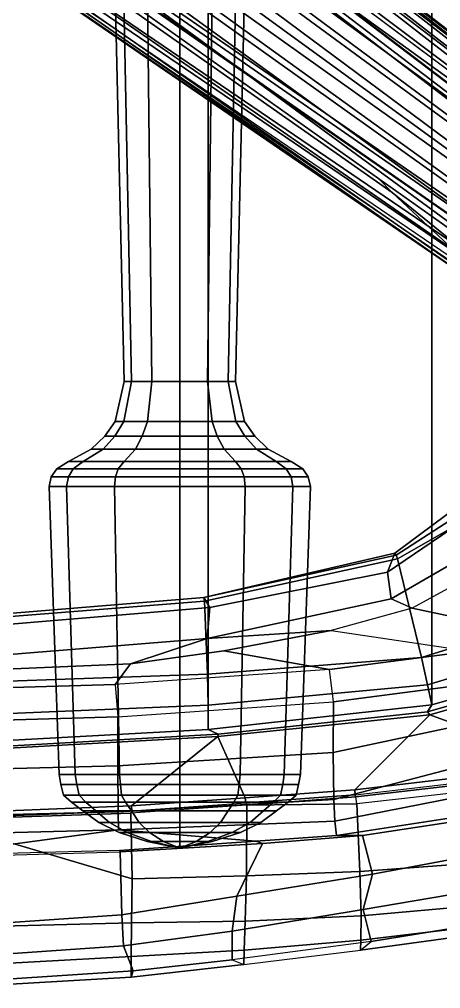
# Model space of a CAD drawing. Header units: inches. Extents: x -15.6 to 12, y -13.7 to 13.7.
# Drawn here: x 4.71 to 7.29, y -10.46 to -4.53 of the extents above; entities that cross this region are included whole.
import ezdxf

# ---------------------------------------------------------------- set-up
doc = ezdxf.new("R2010")
doc.units = ezdxf.units.IN
doc.header["$MEASUREMENT"] = 0
for name, color, linetype in [('SEAT-BASE', 5, 'Continuous'), ('SEAT-FABRIC', 5, 'Continuous'), ('SEAT-FRAME', 5, 'Continuous')]:
    doc.layers.add(name, color=color, linetype=linetype)

msp = doc.modelspace()

# ---------------------------------------------------------------- linework, layer by layer
at = {"layer": 'SEAT-BASE'}
for points in [[(1.2583, -0.5087, 4.3018), (10.212, -6.9666, 3.2423), (10.0935, -7.0222, 3.1616), (1.2453, -0.5667, 4.1832)], [(1.2583, -0.5087, 4.3018), (1.6317, -0.6604, 5.6622), (8.3276, -5.7822, 3.9879), (10.212, -6.9666, 3.2423)], [(1.2144, -0.6768, 4.119), (1.2453, -0.5667, 4.1832), (10.0935, -7.0222, 3.1616), (10.0057, -7.1175, 3.1096)], [(1.8442, -0.7627, 6.6264), (11.0112, -7.713, 4.1389), (10.6876, -7.3537, 4.2077), (1.9818, -0.6018, 6.5161)], [(10.6876, -7.3537, 4.2077), (9.3076, -6.2305, 4.5256), (2.1183, -0.6616, 6.4477), (1.9818, -0.6018, 6.5161)], [(2.1183, -0.6616, 6.4477), (9.3076, -6.2305, 4.5256), (8.7499, -5.7517, 4.6397), (2.1513, -0.6307, 6.3972)], [(2.1583, -0.6136, 6.3529), (2.1513, -0.6307, 6.3972), (8.7499, -5.7517, 4.6397), (8.6059, -5.6101, 4.6557)], [(2.1578, -0.608, 6.3093), (2.1583, -0.6136, 6.3529), (8.6059, -5.6101, 4.6557), (8.0081, -5.1187, 4.7721)], [(8.0983, -5.1877, 4.6757), (3.0891, -1.3343, 6.0373), (2.1578, -0.608, 6.3093), (8.0081, -5.1187, 4.7721)], [(1.2144, -0.6768, 4.119), (10.0057, -7.1175, 3.1096), (9.9373, -7.2199, 3.0957), (1.1167, -0.8113, 4.119)], [(1.7173, -0.7076, 5.8711), (8.366, -5.7674, 4.1787), (8.3276, -5.7822, 3.9879), (1.6317, -0.6604, 5.6622)], [(1.7173, -0.7076, 5.8711), (1.7517, -0.6778, 6.004), (8.4075, -5.7367, 4.297), (8.366, -5.7674, 4.1787)], [(1.7875, -0.7046, 6.1381), (8.4414, -5.6689, 4.4046), (8.4075, -5.7367, 4.297), (1.7517, -0.6778, 6.004)], [(1.8538, -0.6949, 6.156), (7.4769, -4.922, 4.7054), (7.3701, -4.8696, 4.6837), (1.7875, -0.7046, 6.1381)], [(1.8538, -0.6949, 6.156), (2.0432, -0.6869, 6.1669), (7.9302, -5.1715, 4.6181), (7.4769, -4.922, 4.7054)], [(10.9221, -7.7762, 4.1776), (11.0112, -7.713, 4.1389), (1.8442, -0.7627, 6.6264), (1.7632, -0.9924, 6.6746)], [(1.1167, -0.8113, 4.119), (9.9373, -7.2199, 3.0957), (9.861, -7.3166, 3.1096), (1.019, -0.9459, 4.119)], [(0.9238, -1.0093, 4.1832), (1.019, -0.9459, 4.119), (9.861, -7.3166, 3.1096), (9.7976, -7.4295, 3.1616)], [(10.8603, -7.8897, 4.1833), (10.9221, -7.7762, 4.1776), (1.7632, -0.9924, 6.6746), (1.7169, -1.1045, 6.6862)], [(0.9238, -1.0093, 4.1832), (9.7976, -7.4295, 3.1616), (9.7813, -7.5593, 3.2423), (0.8726, -1.0395, 4.3018)], [(1.1323, -1.3477, 5.6622), (0.8726, -1.0395, 4.3018), (9.7813, -7.5593, 3.2423), (8.0726, -6.1332, 3.9879)], [(10.8603, -7.8897, 4.1833), (1.7169, -1.1045, 6.6862), (1.581, -1.2915, 6.6862), (10.8596, -7.8907, 4.1833)], [(1.581, -1.2915, 6.6862), (1.4887, -1.3703, 6.6746), (10.7707, -7.9846, 4.1776), (10.8596, -7.8907, 4.1833)], [(1.1323, -1.3477, 5.6622), (8.0726, -6.1332, 3.9879), (8.0704, -6.1743, 4.1787), (1.2037, -1.4146, 5.8711)], [(3.8737, -1.9525, 5.78), (3.0891, -1.3343, 6.0373), (8.0983, -5.1877, 4.6757), (4.2704, -2.2773, 5.6397)], [(1.1859, -1.4565, 6.004), (1.2037, -1.4146, 5.8711), (8.0704, -6.1743, 4.1787), (8.054, -6.2233, 4.297)], [(1.4887, -1.3703, 6.6746), (1.2953, -1.5183, 6.6264), (10.7381, -8.0888, 4.1389), (10.7707, -7.9846, 4.1776)], [(1.1859, -1.4565, 6.004), (8.054, -6.2233, 4.297), (8, -6.2765, 4.4046), (1.2224, -1.4823, 6.1381)], [(1.1848, -1.6988, 6.5161), (10.2964, -7.8921, 4.2077), (10.7381, -8.0888, 4.1389), (1.2953, -1.5183, 6.6264)], [(1.2224, -1.4823, 6.1381), (6.9088, -5.5046, 4.6837), (6.9916, -5.59, 4.7054), (1.2337, -1.5483, 6.156)], [(1.2847, -1.7309, 6.1669), (1.2337, -1.5483, 6.156), (6.9916, -5.59, 4.7054), (7.369, -5.944, 4.6181)], [(1.1848, -1.6988, 6.5161), (1.2838, -1.8102, 6.4477), (8.8018, -6.9268, 4.5256), (10.2964, -7.8921, 4.2077)], [(1.2646, -1.8511, 6.3972), (8.1741, -6.5443, 4.6397), (8.8018, -6.9268, 4.5256), (1.2838, -1.8102, 6.4477)], [(7.3428, -6.0344, 4.7721), (7.9949, -6.4511, 4.6557), (1.2505, -1.8631, 6.3529), (1.245, -1.8643, 6.3093)], [(7.3428, -6.0344, 4.7721), (1.245, -1.8643, 6.3093), (2.2236, -2.5256, 6.0373), (7.4363, -6.0989, 4.6757)], [(7.9949, -6.4511, 4.6557), (1.2505, -1.8631, 6.3529), (1.2646, -1.8511, 6.3972), (8.1741, -6.5443, 4.6397)], [(4.2064, -2.256, 5.633), (8.0956, -5.2094, 4.6372), (7.9302, -5.1715, 4.6181), (4.9867, -2.9292, 5.3925)], [(4.2704, -2.2773, 5.6397), (8.0983, -5.1877, 4.6757), (8.0956, -5.2094, 4.6372), (4.2064, -2.256, 5.633)], [(3.4855, -3.3577, 5.6397), (7.4363, -6.0989, 4.6757), (2.2236, -2.5256, 6.0373), (3.054, -3.0807, 5.78)], [(4.3268, -3.8375, 5.3925), (7.369, -5.944, 4.6181), (7.4561, -6.0896, 4.6372), (3.4454, -3.3034, 5.633)], [(3.4454, -3.3034, 5.633), (7.4561, -6.0896, 4.6372), (7.4363, -6.0989, 4.6757), (3.4855, -3.3577, 5.6397)], [(6.9088, -5.5046, 4.6837), (8, -6.2765, 4.4046), (8.1544, -6.5338, 4.4201), (6.9916, -5.59, 4.7054)], [(8.1544, -6.5338, 4.4201), (7.369, -5.944, 4.6181), (6.9916, -5.59, 4.7054)]]:
    msp.add_3dface(points, dxfattribs=at)
at = {"layer": 'SEAT-FABRIC'}
for points in [[(3.7764, -8.9868, 19.0193), (5.8677, -8.8725, 18.9829), (5.8677, 8.8725, 18.9829), (3.7764, 8.9868, 19.0193)], [(7.2341, -8.7219, 18.8186), (7.2341, 8.7219, 18.8186), (5.8677, 8.8725, 18.9829), (5.8677, -8.8725, 18.9829)], [(7.2341, -8.7219, 18.8186), (8.429, -8.379, 18.5717), (8.429, 8.379, 18.5717), (7.2341, 8.7219, 18.8186)], [(8.429, -8.379, 18.5717), (7.2341, -8.7219, 18.8186), (7.2091, -8.7642, 18.7897), (8.4755, -8.4027, 18.5284)], [(5.8677, -8.8725, 18.9829), (5.9272, -8.901, 18.9395), (7.2091, -8.7642, 18.7897), (7.2341, -8.7219, 18.8186)], [(5.8677, -8.8725, 18.9829), (3.7764, -8.9868, 19.0193), (3.8028, -9.021, 18.9892), (5.9272, -8.901, 18.9395)]]:
    msp.add_3dface(points, dxfattribs=at)
at = {"layer": 'SEAT-FRAME'}
for points in [[(5.3526, -6.7456, 12.3419), (5.3983, -6.7456, 12.5122), (5.3437, -4.0096, 12.5437), (5.2897, -4.0096, 12.3419)], [(5.3983, -6.7456, 12.1717), (5.3526, -6.7456, 12.3419), (5.2897, -4.0096, 12.3419), (5.3437, -4.0096, 12.1402)], [(5.3983, -6.7456, 12.5122), (5.5229, -6.7456, 12.6369), (5.4914, -4.0096, 12.6914), (5.3437, -4.0096, 12.5437)], [(5.5229, -6.7456, 12.047), (5.3983, -6.7456, 12.1717), (5.3437, -4.0096, 12.1402), (5.4914, -4.0096, 11.9925)], [(5.5229, -6.7456, 12.6369), (5.6932, -6.7456, 12.6825), (5.6932, -4.0096, 12.7455), (5.4914, -4.0096, 12.6914)], [(5.6932, -6.7456, 12.0014), (5.5229, -6.7456, 12.047), (5.4914, -4.0096, 11.9925), (5.6932, -4.0096, 11.9384)], [(5.6932, -6.7456, 12.6825), (5.8635, -6.7456, 12.6369), (5.895, -4.0096, 12.6914), (5.6932, -4.0096, 12.7455)], [(5.8635, -6.7456, 12.047), (5.6932, -6.7456, 12.0014), (5.6932, -4.0096, 11.9384), (5.895, -4.0096, 11.9925)], [(5.8635, -6.7456, 12.6369), (5.9881, -6.7456, 12.5122), (6.0427, -4.0096, 12.5437), (5.895, -4.0096, 12.6914)], [(5.9881, -6.7456, 12.1717), (5.8635, -6.7456, 12.047), (5.895, -4.0096, 11.9925), (6.0427, -4.0096, 12.1402)], [(5.9881, -6.7456, 12.5122), (6.0337, -6.7456, 12.3419), (6.0967, -4.0096, 12.3419), (6.0427, -4.0096, 12.5437)], [(6.0337, -6.7456, 12.3419), (5.9881, -6.7456, 12.1717), (6.0427, -4.0096, 12.1402), (6.0967, -4.0096, 12.3419)], [(5.2975, -6.9902, 12.3419), (5.3505, -6.9902, 12.5398), (5.3983, -6.7456, 12.5122), (5.3526, -6.7456, 12.3419)], [(5.3505, -6.9902, 12.1441), (5.2975, -6.9902, 12.3419), (5.3526, -6.7456, 12.3419), (5.3983, -6.7456, 12.1717)], [(5.3505, -6.9902, 12.5398), (5.4953, -6.9902, 12.6846), (5.5229, -6.7456, 12.6369), (5.3983, -6.7456, 12.5122)], [(5.4953, -6.9902, 11.9993), (5.3505, -6.9902, 12.1441), (5.3983, -6.7456, 12.1717), (5.5229, -6.7456, 12.047)], [(5.4953, -6.9902, 12.6846), (5.6932, -6.9902, 12.7376), (5.6932, -6.7456, 12.6825), (5.5229, -6.7456, 12.6369)], [(5.6932, -6.9902, 11.9462), (5.4953, -6.9902, 11.9993), (5.5229, -6.7456, 12.047), (5.6932, -6.7456, 12.0014)], [(5.6932, -6.9902, 12.7376), (5.891, -6.9902, 12.6846), (5.8635, -6.7456, 12.6369), (5.6932, -6.7456, 12.6825)], [(5.891, -6.9902, 11.9993), (5.6932, -6.9902, 11.9462), (5.6932, -6.7456, 12.0014), (5.8635, -6.7456, 12.047)], [(5.891, -6.9902, 12.6846), (6.0359, -6.9902, 12.5398), (5.9881, -6.7456, 12.5122), (5.8635, -6.7456, 12.6369)], [(6.0359, -6.9902, 12.1441), (5.891, -6.9902, 11.9993), (5.8635, -6.7456, 12.047), (5.9881, -6.7456, 12.1717)], [(6.0359, -6.9902, 12.5398), (6.0889, -6.9902, 12.3419), (6.0337, -6.7456, 12.3419), (5.9881, -6.7456, 12.5122)], [(6.0889, -6.9902, 12.3419), (6.0359, -6.9902, 12.1441), (5.9881, -6.7456, 12.1717), (6.0337, -6.7456, 12.3419)], [(5.2349, -7.0804, 12.3419), (5.2963, -7.0804, 12.5711), (5.3505, -6.9902, 12.5398), (5.2975, -6.9902, 12.3419)], [(5.2963, -7.0804, 12.1128), (5.2349, -7.0804, 12.3419), (5.2975, -6.9902, 12.3419), (5.3505, -6.9902, 12.1441)], [(5.2963, -7.0804, 12.5711), (5.464, -7.0804, 12.7388), (5.4953, -6.9902, 12.6846), (5.3505, -6.9902, 12.5398)], [(5.464, -7.0804, 11.945), (5.2963, -7.0804, 12.1128), (5.3505, -6.9902, 12.1441), (5.4953, -6.9902, 11.9993)], [(5.464, -7.0804, 12.7388), (5.6932, -7.0804, 12.8002), (5.6932, -6.9902, 12.7376), (5.4953, -6.9902, 12.6846)], [(5.6932, -7.0804, 11.8836), (5.464, -7.0804, 11.945), (5.4953, -6.9902, 11.9993), (5.6932, -6.9902, 11.9462)], [(5.6932, -7.0804, 12.8002), (5.9223, -7.0804, 12.7388), (5.891, -6.9902, 12.6846), (5.6932, -6.9902, 12.7376)], [(5.9223, -7.0804, 11.945), (5.6932, -7.0804, 11.8836), (5.6932, -6.9902, 11.9462), (5.891, -6.9902, 11.9993)], [(5.9223, -7.0804, 12.7388), (6.0901, -7.0804, 12.5711), (6.0359, -6.9902, 12.5398), (5.891, -6.9902, 12.6846)], [(6.0901, -7.0804, 12.1128), (5.9223, -7.0804, 11.945), (5.891, -6.9902, 11.9993), (6.0359, -6.9902, 12.1441)], [(6.0901, -7.0804, 12.5711), (6.1515, -7.0804, 12.3419), (6.0889, -6.9902, 12.3419), (6.0359, -6.9902, 12.5398)], [(6.1515, -7.0804, 12.3419), (6.0901, -7.0804, 12.1128), (6.0359, -6.9902, 12.1441), (6.0889, -6.9902, 12.3419)], [(5.1519, -7.16, 12.3419), (5.2245, -7.16, 12.6126), (5.2963, -7.0804, 12.5711), (5.2349, -7.0804, 12.3419)], [(5.2245, -7.16, 12.0713), (5.1519, -7.16, 12.3419), (5.2349, -7.0804, 12.3419), (5.2963, -7.0804, 12.1128)], [(5.2245, -7.16, 12.6126), (5.4226, -7.16, 12.8107), (5.464, -7.0804, 12.7388), (5.2963, -7.0804, 12.5711)], [(5.4226, -7.16, 11.8732), (5.2245, -7.16, 12.0713), (5.2963, -7.0804, 12.1128), (5.464, -7.0804, 11.945)], [(5.4226, -7.16, 12.8107), (5.6932, -7.16, 12.8832), (5.6932, -7.0804, 12.8002), (5.464, -7.0804, 12.7388)], [(5.6932, -7.16, 11.8007), (5.4226, -7.16, 11.8732), (5.464, -7.0804, 11.945), (5.6932, -7.0804, 11.8836)], [(5.6932, -7.16, 12.8832), (5.9638, -7.16, 12.8107), (5.9223, -7.0804, 12.7388), (5.6932, -7.0804, 12.8002)], [(5.9638, -7.16, 11.8732), (5.6932, -7.16, 11.8007), (5.6932, -7.0804, 11.8836), (5.9223, -7.0804, 11.945)], [(5.9638, -7.16, 12.8107), (6.1619, -7.16, 12.6126), (6.0901, -7.0804, 12.5711), (5.9223, -7.0804, 12.7388)], [(6.1619, -7.16, 12.0713), (5.9638, -7.16, 11.8732), (5.9223, -7.0804, 11.945), (6.0901, -7.0804, 12.1128)], [(6.1619, -7.16, 12.6126), (6.2344, -7.16, 12.3419), (6.1515, -7.0804, 12.3419), (6.0901, -7.0804, 12.5711)], [(6.2344, -7.16, 12.3419), (6.1619, -7.16, 12.0713), (6.0901, -7.0804, 12.1128), (6.1515, -7.0804, 12.3419)], [(5.0121, -7.234, 12.3419), (5.1033, -7.234, 12.6825), (5.2245, -7.16, 12.6126), (5.1519, -7.16, 12.3419)], [(5.1033, -7.234, 12.0014), (5.0121, -7.234, 12.3419), (5.1519, -7.16, 12.3419), (5.2245, -7.16, 12.0713)], [(5.1033, -7.234, 12.6825), (5.3526, -7.234, 12.9318), (5.4226, -7.16, 12.8107), (5.2245, -7.16, 12.6126)], [(5.3526, -7.234, 11.7521), (5.1033, -7.234, 12.0014), (5.2245, -7.16, 12.0713), (5.4226, -7.16, 11.8732)], [(5.3526, -7.234, 12.9318), (5.6932, -7.234, 13.023), (5.6932, -7.16, 12.8832), (5.4226, -7.16, 12.8107)], [(5.6932, -7.234, 11.6608), (5.3526, -7.234, 11.7521), (5.4226, -7.16, 11.8732), (5.6932, -7.16, 11.8007)], [(5.6932, -7.234, 13.023), (6.0337, -7.234, 12.9318), (5.9638, -7.16, 12.8107), (5.6932, -7.16, 12.8832)], [(6.0337, -7.234, 11.7521), (5.6932, -7.234, 11.6608), (5.6932, -7.16, 11.8007), (5.9638, -7.16, 11.8732)], [(6.0337, -7.234, 12.9318), (6.283, -7.234, 12.6825), (6.1619, -7.16, 12.6126), (5.9638, -7.16, 12.8107)], [(6.283, -7.234, 12.0014), (6.0337, -7.234, 11.7521), (5.9638, -7.16, 11.8732), (6.1619, -7.16, 12.0713)], [(6.283, -7.234, 12.6825), (6.3743, -7.234, 12.3419), (6.2344, -7.16, 12.3419), (6.1619, -7.16, 12.6126)], [(6.3743, -7.234, 12.3419), (6.283, -7.234, 12.0014), (6.1619, -7.16, 12.0713), (6.2344, -7.16, 12.3419)], [(4.9071, -7.3284, 12.3419), (5.0125, -7.3284, 12.735), (5.042, -7.2786, 12.7179), (4.9413, -7.2786, 12.3419)], [(5.0125, -7.3284, 11.9489), (4.9071, -7.3284, 12.3419), (4.9413, -7.2786, 12.3419), (5.042, -7.2786, 11.966)], [(4.9413, -7.2786, 12.3419), (5.042, -7.2786, 12.7179), (5.1033, -7.234, 12.6825), (5.0121, -7.234, 12.3419)], [(5.042, -7.2786, 11.966), (4.9413, -7.2786, 12.3419), (5.0121, -7.234, 12.3419), (5.1033, -7.234, 12.0014)], [(5.0125, -7.3284, 12.735), (5.3002, -7.3284, 13.0227), (5.3172, -7.2786, 12.9931), (5.042, -7.2786, 12.7179)], [(5.3002, -7.3284, 11.6612), (5.0125, -7.3284, 11.9489), (5.042, -7.2786, 11.966), (5.3172, -7.2786, 11.6907)], [(5.042, -7.2786, 12.7179), (5.3172, -7.2786, 12.9931), (5.3526, -7.234, 12.9318), (5.1033, -7.234, 12.6825)], [(5.3172, -7.2786, 11.6907), (5.042, -7.2786, 11.966), (5.1033, -7.234, 12.0014), (5.3526, -7.234, 11.7521)], [(5.3002, -7.3284, 13.0227), (5.6932, -7.3284, 13.128), (5.6932, -7.2786, 13.0939), (5.3172, -7.2786, 12.9931)], [(5.6932, -7.3284, 11.5559), (5.3002, -7.3284, 11.6612), (5.3172, -7.2786, 11.6907), (5.6932, -7.2786, 11.59)], [(5.3172, -7.2786, 12.9931), (5.6932, -7.2786, 13.0939), (5.6932, -7.234, 13.023), (5.3526, -7.234, 12.9318)], [(5.6932, -7.2786, 11.59), (5.3172, -7.2786, 11.6907), (5.3526, -7.234, 11.7521), (5.6932, -7.234, 11.6608)], [(5.6932, -7.2786, 13.0939), (6.0692, -7.2786, 12.9931), (6.0337, -7.234, 12.9318), (5.6932, -7.234, 13.023)], [(6.0692, -7.2786, 11.6907), (5.6932, -7.2786, 11.59), (5.6932, -7.234, 11.6608), (6.0337, -7.234, 11.7521)], [(5.6932, -7.3284, 13.128), (6.0862, -7.3284, 13.0227), (6.0692, -7.2786, 12.9931), (5.6932, -7.2786, 13.0939)], [(6.0862, -7.3284, 11.6612), (5.6932, -7.3284, 11.5559), (5.6932, -7.2786, 11.59), (6.0692, -7.2786, 11.6907)], [(6.0692, -7.2786, 12.9931), (6.3444, -7.2786, 12.7179), (6.283, -7.234, 12.6825), (6.0337, -7.234, 12.9318)], [(6.3444, -7.2786, 11.966), (6.0692, -7.2786, 11.6907), (6.0337, -7.234, 11.7521), (6.283, -7.234, 12.0014)], [(6.0862, -7.3284, 13.0227), (6.3739, -7.3284, 12.735), (6.3444, -7.2786, 12.7179), (6.0692, -7.2786, 12.9931)], [(6.3739, -7.3284, 11.9489), (6.0862, -7.3284, 11.6612), (6.0692, -7.2786, 11.6907), (6.3444, -7.2786, 11.966)], [(6.3444, -7.2786, 12.7179), (6.4451, -7.2786, 12.3419), (6.3743, -7.234, 12.3419), (6.283, -7.234, 12.6825)], [(6.4451, -7.2786, 12.3419), (6.3444, -7.2786, 11.966), (6.283, -7.234, 12.0014), (6.3743, -7.234, 12.3419)], [(6.3739, -7.3284, 12.735), (6.4792, -7.3284, 12.3419), (6.4451, -7.2786, 12.3419), (6.3444, -7.2786, 12.7179)], [(6.4792, -7.3284, 12.3419), (6.3739, -7.3284, 11.9489), (6.3444, -7.2786, 11.966), (6.4451, -7.2786, 12.3419)], [(4.8939, -7.3875, 12.3419), (5.001, -7.3875, 12.7416), (5.0125, -7.3284, 12.735), (4.9071, -7.3284, 12.3419)], [(5.001, -7.3875, 11.9423), (4.8939, -7.3875, 12.3419), (4.9071, -7.3284, 12.3419), (5.0125, -7.3284, 11.9489)], [(5.001, -7.3875, 12.7416), (5.2936, -7.3875, 13.0341), (5.3002, -7.3284, 13.0227), (5.0125, -7.3284, 12.735)], [(5.2936, -7.3875, 11.6497), (5.001, -7.3875, 11.9423), (5.0125, -7.3284, 11.9489), (5.3002, -7.3284, 11.6612)], [(5.2936, -7.3875, 13.0341), (5.6932, -7.3875, 13.1412), (5.6932, -7.3284, 13.128), (5.3002, -7.3284, 13.0227)], [(5.6932, -7.3875, 11.5426), (5.2936, -7.3875, 11.6497), (5.3002, -7.3284, 11.6612), (5.6932, -7.3284, 11.5559)], [(5.6932, -7.3875, 13.1412), (6.0928, -7.3875, 13.0341), (6.0862, -7.3284, 13.0227), (5.6932, -7.3284, 13.128)], [(6.0928, -7.3875, 11.6497), (5.6932, -7.3875, 11.5426), (5.6932, -7.3284, 11.5559), (6.0862, -7.3284, 11.6612)], [(6.0928, -7.3875, 13.0341), (6.3854, -7.3875, 12.7416), (6.3739, -7.3284, 12.735), (6.0862, -7.3284, 13.0227)], [(6.3854, -7.3875, 11.9423), (6.0928, -7.3875, 11.6497), (6.0862, -7.3284, 11.6612), (6.3739, -7.3284, 11.9489)], [(6.3854, -7.3875, 12.7416), (6.4925, -7.3875, 12.3419), (6.4792, -7.3284, 12.3419), (6.3739, -7.3284, 12.735)], [(6.4925, -7.3875, 12.3419), (6.3854, -7.3875, 11.9423), (6.3739, -7.3284, 11.9489), (6.4792, -7.3284, 12.3419)], [(7.0088, -7.7944, 17.7983), (7.6279, -7.3347, 17.5569), (7.6747, -7.4279, 17.4027), (6.9631, -7.9114, 17.6873)], [(7.0167, -7.8067, 17.9038), (7.6725, -7.3837, 17.7437), (7.6279, -7.3347, 17.5569), (7.0088, -7.7944, 17.7983)], [(4.9554, -9.1475, 12.3419), (5.0542, -9.1475, 12.7108), (5.001, -7.3875, 12.7416), (4.8939, -7.3875, 12.3419)], [(5.0542, -9.1475, 11.973), (4.9554, -9.1475, 12.3419), (4.8939, -7.3875, 12.3419), (5.001, -7.3875, 11.9423)], [(5.0542, -9.1475, 12.7108), (5.3243, -9.1475, 12.9809), (5.2936, -7.3875, 13.0341), (5.001, -7.3875, 12.7416)], [(5.3243, -9.1475, 11.703), (5.0542, -9.1475, 11.973), (5.001, -7.3875, 11.9423), (5.2936, -7.3875, 11.6497)], [(5.3243, -9.1475, 12.9809), (5.6932, -9.1475, 13.0798), (5.6932, -7.3875, 13.1412), (5.2936, -7.3875, 13.0341)], [(5.6932, -9.1475, 11.6041), (5.3243, -9.1475, 11.703), (5.2936, -7.3875, 11.6497), (5.6932, -7.3875, 11.5426)], [(5.6932, -9.1475, 13.0798), (6.0621, -9.1475, 12.9809), (6.0928, -7.3875, 13.0341), (5.6932, -7.3875, 13.1412)], [(6.0621, -9.1475, 11.703), (5.6932, -9.1475, 11.6041), (5.6932, -7.3875, 11.5426), (6.0928, -7.3875, 11.6497)], [(6.0621, -9.1475, 12.9809), (6.3322, -9.1475, 12.7108), (6.3854, -7.3875, 12.7416), (6.0928, -7.3875, 13.0341)], [(6.3322, -9.1475, 11.973), (6.0621, -9.1475, 11.703), (6.0928, -7.3875, 11.6497), (6.3854, -7.3875, 11.9423)], [(6.3322, -9.1475, 12.7108), (6.431, -9.1475, 12.3419), (6.4925, -7.3875, 12.3419), (6.3854, -7.3875, 12.7416)], [(6.431, -9.1475, 12.3419), (6.3322, -9.1475, 11.973), (6.3854, -7.3875, 11.9423), (6.4925, -7.3875, 12.3419)], [(7.025, -7.8295, 17.985), (7.714, -7.4362, 17.8175), (7.6725, -7.3837, 17.7437), (7.0167, -7.8067, 17.9038)], [(6.9631, -7.9114, 17.6873), (7.6747, -7.4279, 17.4027), (7.755, -7.6294, 17.5202), (6.9851, -8.074, 17.7155)], [(8.2243, -8.1028, 18.4436), (7.714, -7.4362, 17.8175), (7.025, -7.8295, 17.985), (7.172, -8.4325, 18.7104)], [(7.114, -8.1305, 17.9318), (6.9851, -8.074, 17.7155), (7.755, -7.6294, 17.5202), (7.79, -7.7625, 17.6905)], [(5.8399, -8.0664, 18.0809), (7.0167, -7.8067, 17.9038), (7.0088, -7.7944, 17.7983)], [(7.0088, -7.7944, 17.7983), (6.9631, -7.9114, 17.6873), (5.8762, -8.1275, 17.9623), (5.8399, -8.0664, 18.0809)], [(5.8399, -8.0664, 18.0809), (5.8451, -8.0885, 18.2394), (7.025, -7.8295, 17.985), (7.0167, -7.8067, 17.9038)], [(8.3183, -8.1324, 18.0516), (7.79, -7.7625, 17.6905), (7.114, -8.1305, 17.9318), (7.8748, -8.2922, 18.1506)], [(5.8626, -8.534, 18.7945), (7.172, -8.4325, 18.7104), (7.025, -7.8295, 17.985), (5.8451, -8.0885, 18.2394)], [(6.9631, -7.9114, 17.6873), (6.9851, -8.074, 17.7155), (5.8605, -8.3162, 17.9747), (5.8762, -8.1275, 17.9623)], [(5.8762, -8.1275, 17.9623), (3.6797, -8.3094, 18.1159), (3.7516, -8.2367, 18.2203), (5.8399, -8.0664, 18.0809)], [(5.8451, -8.0885, 18.2394), (5.8399, -8.0664, 18.0809), (3.7516, -8.2367, 18.2203), (3.7561, -8.2526, 18.3655)], [(5.8626, -8.534, 18.7945), (5.8451, -8.0885, 18.2394), (3.7561, -8.2526, 18.3655), (3.7701, -8.6072, 18.8185)], [(7.114, -8.1305, 17.9318), (6.6189, -8.2682, 18.0674), (5.8605, -8.3162, 17.9747), (6.9851, -8.074, 17.7155)], [(8.3423, -8.2597, 18.5494), (8.2243, -8.1028, 18.4436), (7.172, -8.4325, 18.7104), (7.2086, -8.5988, 18.7977)], [(3.6797, -8.3094, 18.1159), (5.8762, -8.1275, 17.9623), (5.8605, -8.3162, 17.9747), (3.6666, -8.4929, 18.128)], [(7.8748, -8.2922, 18.1506), (7.114, -8.1305, 17.9318), (6.6189, -8.2682, 18.0674), (7.47, -8.3931, 18.2406)], [(5.9618, -8.392, 18.2078), (5.3927, -8.4704, 18.2855), (5.8605, -8.3162, 17.9747), (6.6189, -8.2682, 18.0674)], [(6.6189, -8.2682, 18.0674), (7.47, -8.3931, 18.2406), (6.6083, -8.5067, 18.3601), (5.9618, -8.392, 18.2078)], [(7.2341, -8.7219, 18.8186), (8.429, -8.379, 18.5717), (8.3423, -8.2597, 18.5494), (7.2086, -8.5988, 18.7977)], [(3.6202, -8.5461, 18.2381), (3.6666, -8.4929, 18.128), (5.8605, -8.3162, 17.9747), (5.3927, -8.4704, 18.2855)], [(6.6083, -8.5067, 18.3601), (5.2978, -8.597, 18.4275), (5.3927, -8.4704, 18.2855), (5.9618, -8.392, 18.2078)], [(6.6083, -8.5067, 18.3601), (7.47, -8.3931, 18.2406), (7.5057, -8.5888, 18.28), (6.6323, -8.7038, 18.4007)], [(7.2231, -8.7828, 18.8307), (8.4883, -8.4195, 18.5668), (8.4755, -8.4027, 18.5284), (7.2091, -8.7642, 18.7897)], [(5.8668, -8.7233, 18.936), (7.2086, -8.5988, 18.7977), (7.172, -8.4325, 18.7104), (5.8626, -8.534, 18.7945)], [(7.2231, -8.7828, 18.8307), (7.9831, -9.0602, 19.0374), (8.5512, -8.9263, 18.8504), (8.4883, -8.4195, 18.5668)], [(3.479, -8.6496, 18.419), (3.6202, -8.5461, 18.2381), (5.3927, -8.4704, 18.2855), (5.2978, -8.597, 18.4275)], [(6.6323, -8.7038, 18.4007), (6.6083, -8.5067, 18.3601), (5.2978, -8.597, 18.4275), (5.3134, -8.7943, 18.4701)], [(3.7745, -8.8121, 18.9596), (5.8668, -8.7233, 18.936), (5.8626, -8.534, 18.7945), (3.7701, -8.6072, 18.8185)], [(7.5699, -8.8131, 18.2289), (6.6307, -9.0141, 18.3609), (6.6323, -8.7038, 18.4007), (7.5057, -8.5888, 18.28)], [(5.2978, -8.597, 18.4275), (5.3134, -8.7943, 18.4701), (3.4865, -8.8491, 18.4623), (3.479, -8.6496, 18.419)], [(7.2341, -8.7219, 18.8186), (7.2086, -8.5988, 18.7977), (5.8668, -8.7233, 18.936), (5.8677, -8.8725, 18.9829)], [(6.6323, -8.7038, 18.4007), (6.6307, -9.0141, 18.3609), (5.3137, -9.0936, 18.4262), (5.3134, -8.7943, 18.4701)], [(3.7764, -8.9868, 19.0193), (5.8677, -8.8725, 18.9829), (5.8668, -8.7233, 18.936), (3.7745, -8.8121, 18.9596)], [(5.9267, -8.9144, 18.9767), (7.2231, -8.7828, 18.8307), (7.2091, -8.7642, 18.7897), (5.9272, -8.901, 18.9395)], [(3.4836, -9.1411, 18.4143), (3.4865, -8.8491, 18.4623), (5.3134, -8.7943, 18.4701), (5.3137, -9.0936, 18.4262)], [(5.9267, -8.9144, 18.9767), (6.0938, -9.2904, 19.3533), (6.7633, -9.2406, 19.2993), (7.2231, -8.7828, 18.8307)], [(7.5699, -8.8131, 18.2289), (7.6389, -9.0376, 18.2763), (6.6356, -9.301, 18.4839), (6.6307, -9.0141, 18.3609)], [(6.7633, -9.2406, 19.2993), (7.3662, -9.1702, 19.195), (7.9831, -9.0602, 19.0374), (7.2231, -8.7828, 18.8307)], [(3.802, -9.0344, 19.0263), (5.9267, -8.9144, 18.9767), (5.9272, -8.901, 18.9395), (3.8028, -9.021, 18.9892)], [(3.802, -9.0344, 19.0263), (4.1788, -9.388, 19.4366), (5.3975, -9.3384, 19.4025), (5.9267, -8.9144, 18.9767)], [(5.9267, -8.9144, 18.9767), (5.3975, -9.3384, 19.4025), (6.0938, -9.2904, 19.3533)], [(6.6356, -9.301, 18.4839), (5.3167, -9.3753, 18.5317), (5.3137, -9.0936, 18.4262), (6.6307, -9.0141, 18.3609)], [(7.7009, -9.2243, 18.4147), (6.6415, -9.433, 18.63), (6.6356, -9.301, 18.4839), (7.6389, -9.0376, 18.2763)], [(3.4836, -9.1411, 18.4143), (5.3137, -9.0936, 18.4262), (5.3167, -9.3753, 18.5317), (3.4869, -9.4203, 18.5089)], [(5.0638, -9.2091, 12.7053), (5.0542, -9.1475, 12.7108), (4.9554, -9.1475, 12.3419), (4.9665, -9.2091, 12.3419)], [(4.9665, -9.2091, 12.3419), (4.9554, -9.1475, 12.3419), (5.0542, -9.1475, 11.973), (5.0638, -9.2091, 11.9786)], [(5.3298, -9.2091, 12.9713), (5.3243, -9.1475, 12.9809), (5.0542, -9.1475, 12.7108), (5.0638, -9.2091, 12.7053)], [(5.0638, -9.2091, 11.9786), (5.0542, -9.1475, 11.973), (5.3243, -9.1475, 11.703), (5.3298, -9.2091, 11.7126)], [(5.6932, -9.2091, 13.0687), (5.6932, -9.1475, 13.0798), (5.3243, -9.1475, 12.9809), (5.3298, -9.2091, 12.9713)], [(5.3298, -9.2091, 11.7126), (5.3243, -9.1475, 11.703), (5.6932, -9.1475, 11.6041), (5.6932, -9.2091, 11.6152)], [(6.0566, -9.2091, 12.9713), (6.0621, -9.1475, 12.9809), (5.6932, -9.1475, 13.0798), (5.6932, -9.2091, 13.0687)], [(5.6932, -9.2091, 11.6152), (5.6932, -9.1475, 11.6041), (6.0621, -9.1475, 11.703), (6.0566, -9.2091, 11.7126)], [(6.3226, -9.2091, 12.7053), (6.3322, -9.1475, 12.7108), (6.0621, -9.1475, 12.9809), (6.0566, -9.2091, 12.9713)], [(6.0566, -9.2091, 11.7126), (6.0621, -9.1475, 11.703), (6.3322, -9.1475, 11.973), (6.3226, -9.2091, 11.9786)], [(6.4199, -9.2091, 12.3419), (6.431, -9.1475, 12.3419), (6.3322, -9.1475, 12.7108), (6.3226, -9.2091, 12.7053)], [(6.3226, -9.2091, 11.9786), (6.3322, -9.1475, 11.973), (6.431, -9.1475, 12.3419), (6.4199, -9.2091, 12.3419)], [(6.766, -9.2713, 19.2804), (7.3754, -9.1997, 19.1763), (7.3662, -9.1702, 19.195), (6.7633, -9.2406, 19.2993)], [(5.0769, -9.2738, 12.6977), (5.0638, -9.2091, 12.7053), (4.9665, -9.2091, 12.3419), (4.9816, -9.2738, 12.3419)], [(4.9816, -9.2738, 12.3419), (4.9665, -9.2091, 12.3419), (5.0638, -9.2091, 11.9786), (5.0769, -9.2738, 11.9861)], [(5.3374, -9.2738, 12.9582), (5.3298, -9.2091, 12.9713), (5.0638, -9.2091, 12.7053), (5.0769, -9.2738, 12.6977)], [(5.0769, -9.2738, 11.9861), (5.0638, -9.2091, 11.9786), (5.3298, -9.2091, 11.7126), (5.3374, -9.2738, 11.7257)], [(5.6932, -9.2738, 13.0535), (5.6932, -9.2091, 13.0687), (5.3298, -9.2091, 12.9713), (5.3374, -9.2738, 12.9582)], [(5.3374, -9.2738, 11.7257), (5.3298, -9.2091, 11.7126), (5.6932, -9.2091, 11.6152), (5.6932, -9.2738, 11.6303)], [(6.049, -9.2738, 12.9582), (6.0566, -9.2091, 12.9713), (5.6932, -9.2091, 13.0687), (5.6932, -9.2738, 13.0535)], [(5.6932, -9.2738, 11.6303), (5.6932, -9.2091, 11.6152), (6.0566, -9.2091, 11.7126), (6.049, -9.2738, 11.7257)], [(6.3095, -9.2738, 12.6977), (6.3226, -9.2091, 12.7053), (6.0566, -9.2091, 12.9713), (6.049, -9.2738, 12.9582)], [(6.049, -9.2738, 11.7257), (6.0566, -9.2091, 11.7126), (6.3226, -9.2091, 11.9786), (6.3095, -9.2738, 11.9861)], [(6.4048, -9.2738, 12.3419), (6.4199, -9.2091, 12.3419), (6.3226, -9.2091, 12.7053), (6.3095, -9.2738, 12.6977)], [(6.3095, -9.2738, 11.9861), (6.3226, -9.2091, 11.9786), (6.4199, -9.2091, 12.3419), (6.4048, -9.2738, 12.3419)], [(7.7009, -9.2243, 18.4147), (7.5524, -9.3827, 18.6812), (6.6511, -9.5207, 18.868), (6.6415, -9.433, 18.63)], [(7.3754, -9.1997, 19.1763), (7.3857, -9.212, 19.2), (6.7706, -9.2834, 19.3042), (6.766, -9.2713, 19.2804)], [(7.3857, -9.212, 19.2), (7.3946, -9.2568, 19.2299), (6.775, -9.3269, 19.3402), (6.7706, -9.2834, 19.3042)], [(5.1191, -9.3175, 12.6734), (5.0769, -9.2738, 12.6977), (4.9816, -9.2738, 12.3419), (5.0303, -9.3175, 12.3419)], [(5.0303, -9.3175, 12.3419), (4.9816, -9.2738, 12.3419), (5.0769, -9.2738, 11.9861), (5.1191, -9.3175, 12.0105)], [(5.3618, -9.3175, 12.916), (5.3374, -9.2738, 12.9582), (5.0769, -9.2738, 12.6977), (5.1191, -9.3175, 12.6734)], [(5.1191, -9.3175, 12.0105), (5.0769, -9.2738, 11.9861), (5.3374, -9.2738, 11.7257), (5.3618, -9.3175, 11.7679)], [(5.6932, -9.3175, 13.0048), (5.6932, -9.2738, 13.0535), (5.3374, -9.2738, 12.9582), (5.3618, -9.3175, 12.916)], [(5.3618, -9.3175, 11.7679), (5.3374, -9.2738, 11.7257), (5.6932, -9.2738, 11.6303), (5.6932, -9.3175, 11.6791)], [(5.4002, -9.3691, 19.3836), (6.0966, -9.3211, 19.3344), (6.0938, -9.2904, 19.3533), (5.3975, -9.3384, 19.4025)], [(6.0246, -9.3175, 12.916), (6.049, -9.2738, 12.9582), (5.6932, -9.2738, 13.0535), (5.6932, -9.3175, 13.0048)], [(5.6932, -9.3175, 11.6791), (5.6932, -9.2738, 11.6303), (6.049, -9.2738, 11.7257), (6.0246, -9.3175, 11.7679)], [(6.2672, -9.3175, 12.6734), (6.3095, -9.2738, 12.6977), (6.049, -9.2738, 12.9582), (6.0246, -9.3175, 12.916)], [(6.0246, -9.3175, 11.7679), (6.049, -9.2738, 11.7257), (6.3095, -9.2738, 11.9861), (6.2672, -9.3175, 12.0105)], [(6.766, -9.2713, 19.2804), (6.7633, -9.2406, 19.2993), (6.0938, -9.2904, 19.3533), (6.0966, -9.3211, 19.3344)], [(6.7706, -9.2834, 19.3042), (6.766, -9.2713, 19.2804), (6.0966, -9.3211, 19.3344), (6.1027, -9.3356, 19.3728)], [(6.775, -9.3269, 19.3402), (6.7706, -9.2834, 19.3042), (6.1027, -9.3356, 19.3728), (6.775, -9.3269, 19.3402)], [(6.3561, -9.3175, 12.3419), (6.4048, -9.2738, 12.3419), (6.3095, -9.2738, 12.6977), (6.2672, -9.3175, 12.6734)], [(6.2672, -9.3175, 12.0105), (6.3095, -9.2738, 11.9861), (6.4048, -9.2738, 12.3419), (6.3561, -9.3175, 12.3419)], [(6.7943, -9.7407, 19.6277), (7.4866, -9.6886, 19.4115), (7.3946, -9.2568, 19.2299), (6.775, -9.3269, 19.3402)], [(5.4002, -9.3691, 19.3836), (5.3975, -9.3384, 19.4025), (4.1788, -9.388, 19.4366), (4.1815, -9.4187, 19.4176)], [(5.1804, -9.3692, 12.638), (5.1191, -9.3175, 12.6734), (5.0303, -9.3175, 12.3419), (5.1011, -9.3692, 12.3419)], [(5.1011, -9.3692, 12.3419), (5.0303, -9.3175, 12.3419), (5.1191, -9.3175, 12.0105), (5.1804, -9.3692, 12.0459)], [(5.3971, -9.3692, 12.8547), (5.3618, -9.3175, 12.916), (5.1191, -9.3175, 12.6734), (5.1804, -9.3692, 12.638)], [(5.1804, -9.3692, 12.0459), (5.1191, -9.3175, 12.0105), (5.3618, -9.3175, 11.7679), (5.3971, -9.3692, 11.8291)], [(6.6356, -9.301, 18.4839), (6.6415, -9.433, 18.63), (5.3191, -9.4865, 18.6354), (5.3167, -9.3753, 18.5317)], [(5.6932, -9.3692, 12.934), (5.6932, -9.3175, 13.0048), (5.3618, -9.3175, 12.916), (5.3971, -9.3692, 12.8547)], [(5.3971, -9.3692, 11.8291), (5.3618, -9.3175, 11.7679), (5.6932, -9.3175, 11.6791), (5.6932, -9.3692, 11.7498)], [(6.0966, -9.3211, 19.3344), (6.1027, -9.3356, 19.3728), (5.3938, -9.3831, 19.4201), (5.4002, -9.3691, 19.3836)], [(5.401, -9.7855, 19.9117), (6.1007, -9.7673, 19.7917), (6.1027, -9.3356, 19.3728), (5.3938, -9.3831, 19.4201)], [(5.9892, -9.3692, 12.8547), (6.0246, -9.3175, 12.916), (5.6932, -9.3175, 13.0048), (5.6932, -9.3692, 12.934)], [(5.6932, -9.3692, 11.7498), (5.6932, -9.3175, 11.6791), (6.0246, -9.3175, 11.7679), (5.9892, -9.3692, 11.8291)], [(6.206, -9.3692, 12.638), (6.2672, -9.3175, 12.6734), (6.0246, -9.3175, 12.916), (5.9892, -9.3692, 12.8547)], [(5.9892, -9.3692, 11.8291), (6.0246, -9.3175, 11.7679), (6.2672, -9.3175, 12.0105), (6.206, -9.3692, 12.0459)], [(6.1007, -9.7673, 19.7917), (6.7943, -9.7407, 19.6277), (6.775, -9.3269, 19.3402), (6.1027, -9.3356, 19.3728)], [(6.2853, -9.3692, 12.3419), (6.3561, -9.3175, 12.3419), (6.2672, -9.3175, 12.6734), (6.206, -9.3692, 12.638)], [(6.206, -9.3692, 12.0459), (6.2672, -9.3175, 12.0105), (6.3561, -9.3175, 12.3419), (6.2853, -9.3692, 12.3419)], [(3.4909, -9.5334, 18.6058), (3.4869, -9.4203, 18.5089), (5.3167, -9.3753, 18.5317), (5.3191, -9.4865, 18.6354)], [(5.3938, -9.3831, 19.4201), (5.4002, -9.3691, 19.3836), (4.1815, -9.4187, 19.4176), (4.1823, -9.424, 19.4348)], [(5.3938, -9.3831, 19.4201), (4.1823, -9.424, 19.4348), (5.401, -9.7855, 19.9117)], [(5.2637, -9.44, 12.5899), (5.1804, -9.3692, 12.638), (5.1011, -9.3692, 12.3419), (5.1972, -9.44, 12.3419)], [(5.1972, -9.44, 12.3419), (5.1011, -9.3692, 12.3419), (5.1804, -9.3692, 12.0459), (5.2637, -9.44, 12.0939)], [(5.4452, -9.44, 12.7715), (5.3971, -9.3692, 12.8547), (5.1804, -9.3692, 12.638), (5.2637, -9.44, 12.5899)], [(5.2637, -9.44, 12.0939), (5.1804, -9.3692, 12.0459), (5.3971, -9.3692, 11.8291), (5.4452, -9.44, 11.9124)], [(5.6932, -9.44, 12.8379), (5.6932, -9.3692, 12.934), (5.3971, -9.3692, 12.8547), (5.4452, -9.44, 12.7715)], [(5.4452, -9.44, 11.9124), (5.3971, -9.3692, 11.8291), (5.6932, -9.3692, 11.7498), (5.6932, -9.44, 11.846)], [(5.9412, -9.44, 12.7715), (5.9892, -9.3692, 12.8547), (5.6932, -9.3692, 12.934), (5.6932, -9.44, 12.8379)], [(5.6932, -9.44, 11.846), (5.6932, -9.3692, 11.7498), (5.9892, -9.3692, 11.8291), (5.9412, -9.44, 11.9124)], [(6.1227, -9.44, 12.5899), (6.206, -9.3692, 12.638), (5.9892, -9.3692, 12.8547), (5.9412, -9.44, 12.7715)], [(5.9412, -9.44, 11.9124), (5.9892, -9.3692, 11.8291), (6.206, -9.3692, 12.0459), (6.1227, -9.44, 12.0939)], [(6.1892, -9.44, 12.3419), (6.2853, -9.3692, 12.3419), (6.206, -9.3692, 12.638), (6.1227, -9.44, 12.5899)], [(6.1227, -9.44, 12.0939), (6.206, -9.3692, 12.0459), (6.2853, -9.3692, 12.3419), (6.1892, -9.44, 12.3419)], [(6.8097, -9.5199, 18.9999), (6.6511, -9.5207, 18.868), (7.5524, -9.3827, 18.6812), (7.6167, -9.399, 18.785)], [(7.6167, -9.399, 18.785), (7.7114, -9.5988, 19.0023), (6.8714, -9.7573, 19.2943), (6.8097, -9.5199, 18.9999)], [(4.2065, -10.0839, 20.322), (5.3979, -10.0543, 20.1089), (5.401, -9.7855, 19.9117), (4.1823, -9.424, 19.4348)], [(5.3724, -9.5016, 12.5271), (5.2637, -9.44, 12.5899), (5.1972, -9.44, 12.3419), (5.3228, -9.5016, 12.3419)], [(5.3228, -9.5016, 12.3419), (5.1972, -9.44, 12.3419), (5.2637, -9.44, 12.0939), (5.3724, -9.5016, 12.1567)], [(5.508, -9.5016, 12.6627), (5.4452, -9.44, 12.7715), (5.2637, -9.44, 12.5899), (5.3724, -9.5016, 12.5271)], [(5.3724, -9.5016, 12.1567), (5.2637, -9.44, 12.0939), (5.4452, -9.44, 11.9124), (5.508, -9.5016, 12.0211)], [(6.6511, -9.5207, 18.868), (6.1584, -9.5547, 18.8837), (5.3191, -9.4865, 18.6354), (6.6415, -9.433, 18.63)], [(5.6932, -9.5016, 12.7123), (5.6932, -9.44, 12.8379), (5.4452, -9.44, 12.7715), (5.508, -9.5016, 12.6627)], [(5.508, -9.5016, 12.0211), (5.4452, -9.44, 11.9124), (5.6932, -9.44, 11.846), (5.6932, -9.5016, 11.9715)], [(5.8784, -9.5016, 12.6627), (5.9412, -9.44, 12.7715), (5.6932, -9.44, 12.8379), (5.6932, -9.5016, 12.7123)], [(5.6932, -9.5016, 11.9715), (5.6932, -9.44, 11.846), (5.9412, -9.44, 11.9124), (5.8784, -9.5016, 12.0211)], [(6.014, -9.5016, 12.5271), (6.1227, -9.44, 12.5899), (5.9412, -9.44, 12.7715), (5.8784, -9.5016, 12.6627)], [(5.8784, -9.5016, 12.0211), (5.9412, -9.44, 11.9124), (6.1227, -9.44, 12.0939), (6.014, -9.5016, 12.1567)], [(6.0636, -9.5016, 12.3419), (6.1892, -9.44, 12.3419), (6.1227, -9.44, 12.5899), (6.014, -9.5016, 12.5271)], [(6.014, -9.5016, 12.1567), (6.1227, -9.44, 12.0939), (6.1892, -9.44, 12.3419), (6.0636, -9.5016, 12.3419)], [(3.4909, -9.5334, 18.6058), (5.3191, -9.4865, 18.6354), (4.157, -9.6416, 18.8819), (3.5021, -9.6705, 18.8684)], [(4.157, -9.6416, 18.8819), (5.3191, -9.4865, 18.6354), (6.1584, -9.5547, 18.8837), (5.3252, -9.6121, 18.9103)], [(5.5209, -9.557, 12.4414), (5.3724, -9.5016, 12.5271), (5.3228, -9.5016, 12.3419), (5.4942, -9.557, 12.3419)], [(5.4942, -9.557, 12.3419), (5.3228, -9.5016, 12.3419), (5.3724, -9.5016, 12.1567), (5.5209, -9.557, 12.2425)], [(5.5937, -9.557, 12.5142), (5.508, -9.5016, 12.6627), (5.3724, -9.5016, 12.5271), (5.5209, -9.557, 12.4414)], [(5.5209, -9.557, 12.2425), (5.3724, -9.5016, 12.1567), (5.508, -9.5016, 12.0211), (5.5937, -9.557, 12.1696)], [(5.6932, -9.557, 12.5409), (5.6932, -9.5016, 12.7123), (5.508, -9.5016, 12.6627), (5.5937, -9.557, 12.5142)], [(5.5937, -9.557, 12.1696), (5.508, -9.5016, 12.0211), (5.6932, -9.5016, 11.9715), (5.6932, -9.557, 12.143)], [(5.7927, -9.557, 12.5142), (5.8784, -9.5016, 12.6627), (5.6932, -9.5016, 12.7123), (5.6932, -9.557, 12.5409)], [(5.6932, -9.557, 12.143), (5.6932, -9.5016, 11.9715), (5.8784, -9.5016, 12.0211), (5.7927, -9.557, 12.1696)], [(5.8655, -9.557, 12.4414), (6.014, -9.5016, 12.5271), (5.8784, -9.5016, 12.6627), (5.7927, -9.557, 12.5142)], [(5.7927, -9.557, 12.1696), (5.8784, -9.5016, 12.0211), (6.014, -9.5016, 12.1567), (5.8655, -9.557, 12.2425)], [(5.8921, -9.557, 12.3419), (6.0636, -9.5016, 12.3419), (6.014, -9.5016, 12.5271), (5.8655, -9.557, 12.4414)], [(5.8655, -9.557, 12.2425), (6.014, -9.5016, 12.1567), (6.0636, -9.5016, 12.3419), (5.8921, -9.557, 12.3419)], [(6.1996, -9.5689, 19.0471), (6.8097, -9.5199, 18.9999), (6.8714, -9.7573, 19.2943), (6.0414, -9.8917, 19.5173)], [(6.8097, -9.5199, 18.9999), (6.1996, -9.5689, 19.0471), (6.1584, -9.5547, 18.8837), (6.6511, -9.5207, 18.868)], [(5.3277, -9.6209, 19.0632), (5.3252, -9.6121, 18.9103), (6.1584, -9.5547, 18.8837), (6.1996, -9.5689, 19.0471)], [(6.1996, -9.5689, 19.0471), (6.0414, -9.8917, 19.5173), (5.3387, -10.0054, 19.7237), (5.3277, -9.6209, 19.0632)], [(5.6694, -9.5909, 12.3557), (5.5209, -9.557, 12.4414), (5.4942, -9.557, 12.3419), (5.6657, -9.5909, 12.3419)], [(5.6657, -9.5909, 12.3419), (5.4942, -9.557, 12.3419), (5.5209, -9.557, 12.2425), (5.6694, -9.5909, 12.3282)], [(5.6795, -9.5909, 12.3657), (5.5937, -9.557, 12.5142), (5.5209, -9.557, 12.4414), (5.6694, -9.5909, 12.3557)], [(5.6694, -9.5909, 12.3282), (5.5209, -9.557, 12.2425), (5.5937, -9.557, 12.1696), (5.6795, -9.5909, 12.3181)], [(5.6932, -9.5909, 12.3694), (5.6932, -9.557, 12.5409), (5.5937, -9.557, 12.5142), (5.6795, -9.5909, 12.3657)], [(5.6795, -9.5909, 12.3181), (5.5937, -9.557, 12.1696), (5.6932, -9.557, 12.143), (5.6932, -9.5909, 12.3145)], [(5.6694, -9.5909, 12.3282), (5.7207, -9.5909, 12.3419), (5.717, -9.5909, 12.3557), (5.6657, -9.5909, 12.3419)], [(5.6694, -9.5909, 12.3557), (5.6657, -9.5909, 12.3419), (5.717, -9.5909, 12.3557), (5.7069, -9.5909, 12.3657)], [(5.6694, -9.5909, 12.3282), (5.6795, -9.5909, 12.3181), (5.717, -9.5909, 12.3282), (5.7207, -9.5909, 12.3419)], [(5.6694, -9.5909, 12.3557), (5.7069, -9.5909, 12.3657), (5.6932, -9.5909, 12.3694), (5.6795, -9.5909, 12.3657)], [(5.6932, -9.5909, 12.3145), (5.7069, -9.5909, 12.3181), (5.717, -9.5909, 12.3282), (5.6795, -9.5909, 12.3181)], [(5.7069, -9.5909, 12.3657), (5.7927, -9.557, 12.5142), (5.6932, -9.557, 12.5409), (5.6932, -9.5909, 12.3694)], [(5.6932, -9.5909, 12.3145), (5.6932, -9.557, 12.143), (5.7927, -9.557, 12.1696), (5.7069, -9.5909, 12.3181)], [(5.717, -9.5909, 12.3557), (5.8655, -9.557, 12.4414), (5.7927, -9.557, 12.5142), (5.7069, -9.5909, 12.3657)], [(5.7069, -9.5909, 12.3181), (5.7927, -9.557, 12.1696), (5.8655, -9.557, 12.2425), (5.717, -9.5909, 12.3282)], [(5.7207, -9.5909, 12.3419), (5.8921, -9.557, 12.3419), (5.8655, -9.557, 12.4414), (5.717, -9.5909, 12.3557)], [(5.717, -9.5909, 12.3282), (5.8655, -9.557, 12.2425), (5.8921, -9.557, 12.3419), (5.7207, -9.5909, 12.3419)], [(4.1841, -9.6535, 19.033), (5.3277, -9.6209, 19.0632), (5.3387, -10.0054, 19.7237), (4.1516, -10.086, 19.935)], [(4.157, -9.6416, 18.8819), (4.1841, -9.6535, 19.033), (5.3277, -9.6209, 19.0632), (5.3252, -9.6121, 18.9103)], [(6.8714, -9.7573, 19.2943), (7.7114, -9.5988, 19.0023), (7.6556, -9.8304, 18.9603), (6.8138, -9.9733, 19.2824)], [(6.7943, -9.7407, 19.6277), (6.8015, -10.0108, 19.6868), (7.5348, -9.9455, 19.398), (7.4866, -9.6886, 19.4115)], [(5.401, -9.7855, 19.9117), (5.3979, -10.0543, 20.1089), (6.0932, -10.044, 19.9226), (6.1007, -9.7673, 19.7917)], [(6.8714, -9.7573, 19.2943), (6.8138, -9.9733, 19.2824), (6.0128, -10.1052, 19.5618), (6.0414, -9.8917, 19.5173)], [(6.1007, -9.7673, 19.7917), (6.0932, -10.044, 19.9226), (6.8015, -10.0108, 19.6868), (6.7943, -9.7407, 19.6277)], [(6.8631, -10.1676, 19.2803), (6.8138, -9.9733, 19.2824), (7.6556, -9.8304, 18.9603), (7.6892, -10.0339, 18.9313)], [(6.0414, -9.8917, 19.5173), (6.0128, -10.1052, 19.5618), (5.3491, -10.1951, 19.7775), (5.3387, -10.0054, 19.7237)], [(7.5348, -9.9455, 19.398), (6.8015, -10.0108, 19.6868), (6.8007, -10.1596, 19.6187), (7.5529, -10.0709, 19.3054)], [(4.1516, -10.086, 19.935), (5.3387, -10.0054, 19.7237), (5.3491, -10.1951, 19.7775), (4.2012, -10.2745, 20.0082)], [(6.8631, -10.1676, 19.2803), (6.0132, -10.2793, 19.6054), (6.0128, -10.1052, 19.5618), (6.8138, -9.9733, 19.2824)], [(4.2065, -10.0839, 20.322), (4.2079, -10.3255, 20.3661), (5.3967, -10.2595, 20.1238), (5.3979, -10.0543, 20.1089)], [(6.0932, -10.044, 19.9226), (5.3979, -10.0543, 20.1089), (5.3967, -10.2595, 20.1238), (6.0879, -10.2212, 19.8892)], [(6.0932, -10.044, 19.9226), (6.0879, -10.2212, 19.8892), (6.8007, -10.1596, 19.6187), (6.8015, -10.0108, 19.6868)], [(7.6892, -10.0339, 18.9313), (7.5558, -10.1181, 19.1543), (6.7979, -10.2208, 19.4648), (6.8631, -10.1676, 19.2803)], [(5.4072, -10.3473, 19.811), (5.3491, -10.1951, 19.7775), (6.0128, -10.1052, 19.5618), (6.0132, -10.2793, 19.6054)], [(6.8007, -10.1596, 19.6187), (6.7979, -10.2208, 19.4648), (7.5558, -10.1181, 19.1543), (7.5529, -10.0709, 19.3054)], [(6.7979, -10.2208, 19.4648), (6.8631, -10.1676, 19.2803), (6.0132, -10.2793, 19.6054), (6.0845, -10.3082, 19.7262)], [(6.8007, -10.1596, 19.6187), (6.0879, -10.2212, 19.8892), (6.0845, -10.3082, 19.7262), (6.7979, -10.2208, 19.4648)], [(4.2012, -10.2745, 20.0082), (5.3491, -10.1951, 19.7775), (5.4072, -10.3473, 19.811), (4.1985, -10.4277, 20.074)], [(5.3967, -10.2595, 20.1238), (5.3959, -10.3854, 19.951), (6.0845, -10.3082, 19.7262), (6.0879, -10.2212, 19.8892)], [(5.3967, -10.2595, 20.1238), (4.2079, -10.3255, 20.3661), (4.2025, -10.4561, 20.1986), (5.3959, -10.3854, 19.951)], [(6.0132, -10.2793, 19.6054), (6.0845, -10.3082, 19.7262), (5.3959, -10.3854, 19.951), (5.4072, -10.3473, 19.811)], [(4.1985, -10.4277, 20.074), (5.4072, -10.3473, 19.811), (5.3959, -10.3854, 19.951), (4.2025, -10.4561, 20.1986)]]:
    msp.add_3dface(points, dxfattribs=at)

doc.saveas('drawing.dxf')
